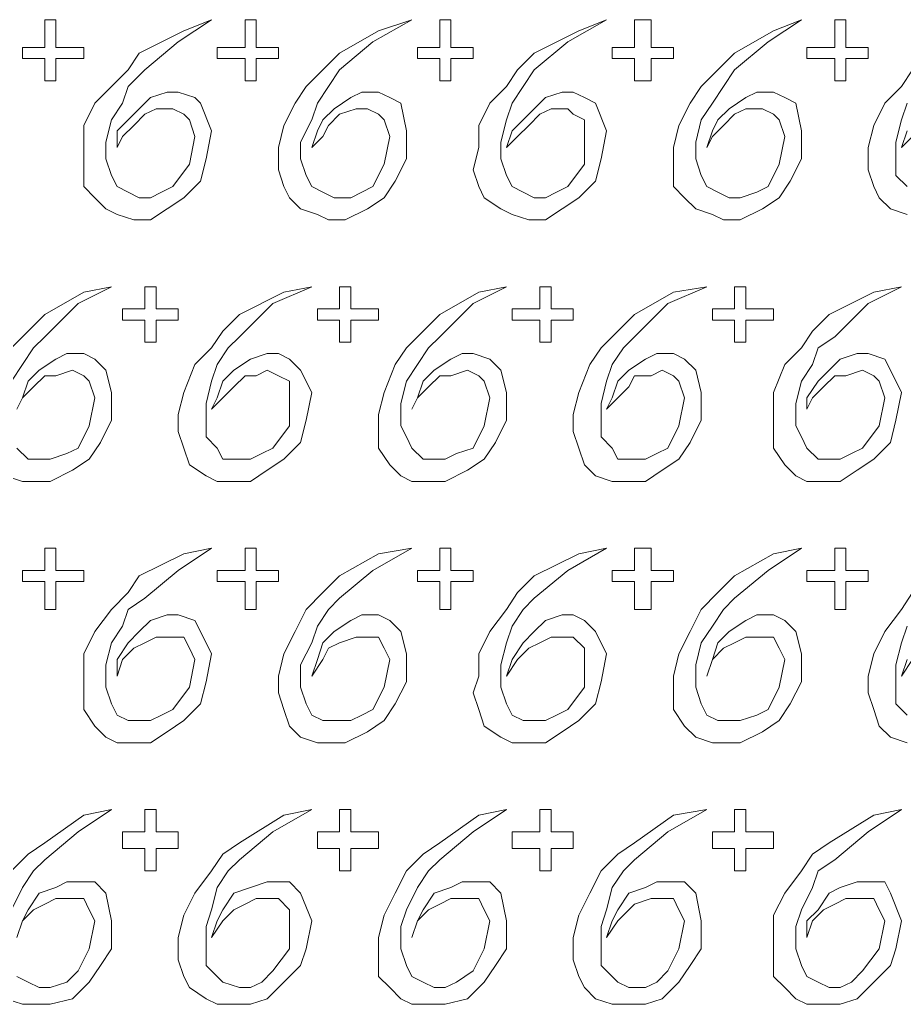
# Model space of a CAD drawing. Extents: x -66030 to 95157, y -13132 to 45879.
# Drawn here: x -5809 to -5188, y 25189 to 25880 of the extents above; entities that cross this region are included whole.
import ezdxf

# ---------------------------------------------------------------- set-up
doc = ezdxf.new("R2010")
doc.units = 0
doc.header["$LTSCALE"] = 100
doc.header["$MEASUREMENT"] = 0
doc.layers.get('0').update_dxf_attribs({"linetype": 'CONTINUOUS'})

msp = doc.modelspace()

# ---------------------------------------------------------------- linework, layer by layer
at = {"lineweight": 0}
for points in [[(-5806.81, 25860.37), (-5799, 25860.37), (-5791.19, 25860.37), (-5791.19, 25872.09), (-5791.19, 25879.9), (-5787.28, 25879.9), (-5783.38, 25879.9), (-5783.38, 25872.09), (-5783.38, 25860.37), (-5775.56, 25860.37), (-5763.85, 25860.37), (-5763.85, 25856.47), (-5763.85, 25852.56), (-5775.56, 25852.56), (-5783.38, 25852.56), (-5783.38, 25844.75), (-5783.38, 25836.94), (-5787.28, 25836.94), (-5791.19, 25836.94), (-5791.19, 25844.75), (-5791.19, 25852.56), (-5799, 25852.56), (-5806.81, 25852.56), (-5806.81, 25856.47), (-5806.81, 25860.37)], [(-5740.41, 25790.07), (-5736.51, 25797.88), (-5728.69, 25805.69), (-5720.88, 25813.5), (-5713.07, 25817.41), (-5701.35, 25817.41), (-5693.54, 25813.5), (-5689.63, 25809.6), (-5685.73, 25797.88), (-5689.63, 25778.35), (-5701.35, 25762.72), (-5709.16, 25758.82), (-5716.98, 25754.91), (-5724.79, 25754.91), (-5732.6, 25758.82), (-5740.41, 25762.72), (-5744.32, 25770.54), (-5748.22, 25782.25), (-5748.22, 25793.97), (-5744.32, 25809.6), (-5736.51, 25821.31), (-5732.6, 25833.03), (-5720.88, 25844.75), (-5697.45, 25864.28), (-5674.01, 25879.9), (-5693.54, 25872.09), (-5724.79, 25856.47), (-5732.6, 25844.75), (-5744.32, 25833.03), (-5756.03, 25821.31), (-5763.85, 25805.69), (-5763.85, 25790.07), (-5763.85, 25774.44), (-5763.85, 25762.72), (-5756.03, 25754.91), (-5748.22, 25747.1), (-5740.41, 25743.19), (-5728.69, 25739.29), (-5716.98, 25739.29), (-5705.26, 25747.1), (-5693.54, 25754.91), (-5681.82, 25766.63), (-5677.92, 25782.25), (-5674.01, 25801.78), (-5681.82, 25821.31), (-5685.73, 25825.22), (-5697.45, 25829.13), (-5705.26, 25829.13), (-5716.98, 25825.22), (-5724.79, 25817.41), (-5732.6, 25809.6), (-5740.41, 25801.78), (-5740.41, 25790.07)], [(-5670.1, 25860.37), (-5662.29, 25860.37), (-5650.57, 25860.37), (-5650.57, 25872.09), (-5650.57, 25879.9), (-5646.67, 25879.9), (-5642.76, 25879.9), (-5642.76, 25872.09), (-5642.76, 25860.37), (-5634.95, 25860.37), (-5627.14, 25860.37), (-5627.14, 25856.47), (-5627.14, 25852.56), (-5634.95, 25852.56), (-5642.76, 25852.56), (-5642.76, 25844.75), (-5642.76, 25836.94), (-5646.67, 25836.94), (-5650.57, 25836.94), (-5650.57, 25844.75), (-5650.57, 25852.56), (-5662.29, 25852.56), (-5670.1, 25852.56), (-5670.1, 25856.47), (-5670.1, 25860.37)], [(-5603.7, 25790.07), (-5595.89, 25797.88), (-5591.98, 25805.69), (-5584.17, 25813.5), (-5572.45, 25817.41), (-5564.64, 25817.41), (-5556.83, 25813.5), (-5552.92, 25809.6), (-5549.02, 25797.88), (-5552.92, 25778.35), (-5560.74, 25762.72), (-5568.55, 25758.82), (-5576.36, 25754.91), (-5588.08, 25754.91), (-5595.89, 25758.82), (-5603.7, 25762.72), (-5607.61, 25770.54), (-5611.51, 25782.25), (-5611.51, 25793.97), (-5603.7, 25809.6), (-5599.8, 25821.31), (-5591.98, 25833.03), (-5584.17, 25844.75), (-5560.74, 25864.28), (-5533.39, 25879.9), (-5556.83, 25872.09), (-5584.17, 25856.47), (-5595.89, 25844.75), (-5607.61, 25833.03), (-5615.42, 25821.31), (-5623.23, 25805.69), (-5627.14, 25790.07), (-5627.14, 25774.44), (-5623.23, 25762.72), (-5619.33, 25754.91), (-5611.51, 25747.1), (-5599.8, 25743.19), (-5591.98, 25739.29), (-5580.27, 25739.29), (-5564.64, 25747.1), (-5552.92, 25754.91), (-5545.11, 25766.63), (-5537.3, 25782.25), (-5537.3, 25801.78), (-5541.21, 25821.31), (-5549.02, 25825.22), (-5556.83, 25829.13), (-5568.55, 25829.13), (-5576.36, 25825.22), (-5588.08, 25817.41), (-5595.89, 25809.6), (-5599.8, 25801.78), (-5603.7, 25790.07)], [(-5529.49, 25860.37), (-5521.68, 25860.37), (-5513.86, 25860.37), (-5513.86, 25872.09), (-5513.86, 25879.9), (-5509.96, 25879.9), (-5506.05, 25879.9), (-5506.05, 25872.09), (-5506.05, 25860.37), (-5498.24, 25860.37), (-5490.43, 25860.37), (-5490.43, 25856.47), (-5490.43, 25852.56), (-5498.24, 25852.56), (-5506.05, 25852.56), (-5506.05, 25844.75), (-5506.05, 25836.94), (-5509.96, 25836.94), (-5513.86, 25836.94), (-5513.86, 25844.75), (-5513.86, 25852.56), (-5521.68, 25852.56), (-5529.49, 25852.56), (-5529.49, 25856.47), (-5529.49, 25860.37)], [(-5466.99, 25790.07), (-5459.18, 25797.88), (-5451.37, 25805.69), (-5443.56, 25813.5), (-5435.75, 25817.41), (-5424.03, 25817.41), (-5420.12, 25813.5), (-5412.31, 25809.6), (-5412.31, 25797.88), (-5412.31, 25778.35), (-5424.03, 25762.72), (-5431.84, 25758.82), (-5439.65, 25754.91), (-5447.46, 25754.91), (-5455.28, 25758.82), (-5463.09, 25762.72), (-5466.99, 25770.54), (-5470.9, 25782.25), (-5470.9, 25793.97), (-5466.99, 25809.6), (-5463.09, 25821.31), (-5455.28, 25833.03), (-5447.46, 25844.75), (-5424.03, 25864.28), (-5396.69, 25879.9), (-5416.22, 25872.09), (-5447.46, 25856.47), (-5459.18, 25844.75), (-5466.99, 25833.03), (-5478.71, 25821.31), (-5486.52, 25805.69), (-5486.52, 25790.07), (-5490.43, 25774.44), (-5486.52, 25762.72), (-5482.62, 25754.91), (-5470.9, 25747.1), (-5463.09, 25743.19), (-5451.37, 25739.29), (-5439.65, 25739.29), (-5427.93, 25747.1), (-5416.22, 25754.91), (-5404.5, 25766.63), (-5400.59, 25782.25), (-5396.69, 25801.78), (-5404.5, 25821.31), (-5412.31, 25825.22), (-5420.12, 25829.13), (-5427.93, 25829.13), (-5439.65, 25825.22), (-5447.46, 25817.41), (-5455.28, 25809.6), (-5463.09, 25801.78), (-5466.99, 25790.07)], [(-5392.78, 25860.37), (-5384.97, 25860.37), (-5377.16, 25860.37), (-5377.16, 25872.09), (-5377.16, 25879.9), (-5373.25, 25879.9), (-5365.44, 25879.9), (-5365.44, 25872.09), (-5365.44, 25860.37), (-5357.63, 25860.37), (-5349.81, 25860.37), (-5349.81, 25856.47), (-5349.81, 25852.56), (-5357.63, 25852.56), (-5365.44, 25852.56), (-5365.44, 25844.75), (-5365.44, 25836.94), (-5373.25, 25836.94), (-5377.16, 25836.94), (-5377.16, 25844.75), (-5377.16, 25852.56), (-5384.97, 25852.56), (-5392.78, 25852.56), (-5392.78, 25856.47), (-5392.78, 25860.37)], [(-5326.38, 25790.07), (-5322.47, 25797.88), (-5314.66, 25805.69), (-5306.85, 25813.5), (-5299.04, 25817.41), (-5287.32, 25817.41), (-5279.51, 25813.5), (-5275.6, 25809.6), (-5271.69, 25797.88), (-5275.6, 25778.35), (-5283.41, 25762.72), (-5291.22, 25758.82), (-5302.94, 25754.91), (-5310.75, 25754.91), (-5318.57, 25758.82), (-5326.38, 25762.72), (-5330.28, 25770.54), (-5334.19, 25782.25), (-5334.19, 25793.97), (-5330.28, 25809.6), (-5322.47, 25821.31), (-5314.66, 25833.03), (-5306.85, 25844.75), (-5283.41, 25864.28), (-5259.98, 25879.9), (-5279.51, 25872.09), (-5306.85, 25856.47), (-5318.57, 25844.75), (-5330.28, 25833.03), (-5338.1, 25821.31), (-5345.91, 25805.69), (-5349.81, 25790.07), (-5349.81, 25774.44), (-5349.81, 25762.72), (-5342, 25754.91), (-5334.19, 25747.1), (-5322.47, 25743.19), (-5314.66, 25739.29), (-5302.94, 25739.29), (-5287.32, 25747.1), (-5275.6, 25754.91), (-5267.79, 25766.63), (-5259.98, 25782.25), (-5259.98, 25801.78), (-5263.88, 25821.31), (-5271.69, 25825.22), (-5279.51, 25829.13), (-5291.22, 25829.13), (-5299.04, 25825.22), (-5310.75, 25817.41), (-5318.57, 25809.6), (-5322.47, 25801.78), (-5326.38, 25790.07)], [(-5256.07, 25860.37), (-5244.35, 25860.37), (-5236.54, 25860.37), (-5236.54, 25872.09), (-5236.54, 25879.9), (-5232.64, 25879.9), (-5228.73, 25879.9), (-5228.73, 25872.09), (-5228.73, 25860.37), (-5220.92, 25860.37), (-5213.11, 25860.37), (-5213.11, 25856.47), (-5213.11, 25852.56), (-5220.92, 25852.56), (-5228.73, 25852.56), (-5228.73, 25844.75), (-5228.73, 25836.94), (-5232.64, 25836.94), (-5236.54, 25836.94), (-5236.54, 25844.75), (-5236.54, 25852.56), (-5244.35, 25852.56), (-5256.07, 25852.56), (-5256.07, 25856.47), (-5256.07, 25860.37)], [(-5736.51, 25676.79), (-5728.69, 25676.79), (-5720.88, 25676.79), (-5720.88, 25684.6), (-5720.88, 25692.42), (-5716.98, 25692.42), (-5713.07, 25692.42), (-5713.07, 25684.6), (-5713.07, 25676.79), (-5705.26, 25676.79), (-5697.45, 25676.79), (-5697.45, 25672.89), (-5697.45, 25668.98), (-5705.26, 25668.98), (-5713.07, 25668.98), (-5713.07, 25661.17), (-5713.07, 25653.36), (-5716.98, 25653.36), (-5720.88, 25653.36), (-5720.88, 25661.17), (-5720.88, 25668.98), (-5728.69, 25668.98), (-5736.51, 25668.98), (-5736.51, 25672.89), (-5736.51, 25676.79)], [(-5674.01, 25606.49), (-5666.2, 25614.3), (-5658.39, 25622.11), (-5650.57, 25629.92), (-5642.76, 25629.92), (-5634.95, 25633.83), (-5627.14, 25629.92), (-5619.33, 25626.02), (-5619.33, 25614.3), (-5619.33, 25594.77), (-5631.04, 25579.14), (-5638.86, 25575.24), (-5646.67, 25571.33), (-5654.48, 25571.33), (-5666.2, 25571.33), (-5670.1, 25579.14), (-5677.92, 25586.96), (-5677.92, 25594.77), (-5677.92, 25610.39), (-5674.01, 25626.02), (-5670.1, 25637.73), (-5662.29, 25649.45), (-5654.48, 25657.26), (-5631.04, 25680.7), (-5603.7, 25692.42), (-5623.23, 25688.51), (-5654.48, 25672.89), (-5666.2, 25661.17), (-5674.01, 25649.45), (-5685.73, 25637.73), (-5693.54, 25618.2), (-5697.45, 25602.58), (-5697.45, 25590.86), (-5693.54, 25579.14), (-5689.63, 25567.43), (-5677.92, 25559.61), (-5670.1, 25555.71), (-5658.39, 25555.71), (-5646.67, 25555.71), (-5634.95, 25563.52), (-5623.23, 25571.33), (-5611.51, 25583.05), (-5607.61, 25598.67), (-5603.7, 25618.2), (-5611.51, 25633.83), (-5619.33, 25641.64), (-5627.14, 25645.55), (-5634.95, 25645.55), (-5646.67, 25641.64), (-5658.39, 25633.83), (-5666.2, 25626.02), (-5670.1, 25614.3), (-5674.01, 25606.49)], [(-5599.8, 25676.79), (-5591.98, 25676.79), (-5584.17, 25676.79), (-5584.17, 25684.6), (-5584.17, 25692.42), (-5580.27, 25692.42), (-5576.36, 25692.42), (-5576.36, 25684.6), (-5576.36, 25676.79), (-5564.64, 25676.79), (-5556.83, 25676.79), (-5556.83, 25672.89), (-5556.83, 25668.98), (-5564.64, 25668.98), (-5576.36, 25668.98), (-5576.36, 25661.17), (-5576.36, 25653.36), (-5580.27, 25653.36), (-5584.17, 25653.36), (-5584.17, 25661.17), (-5584.17, 25668.98), (-5591.98, 25668.98), (-5599.8, 25668.98), (-5599.8, 25672.89), (-5599.8, 25676.79)], [(-5533.39, 25606.49), (-5529.49, 25614.3), (-5521.68, 25622.11), (-5513.86, 25629.92), (-5506.05, 25629.92), (-5494.34, 25633.83), (-5486.52, 25629.92), (-5482.62, 25626.02), (-5478.71, 25614.3), (-5482.62, 25594.77), (-5490.43, 25579.14), (-5502.15, 25575.24), (-5509.96, 25571.33), (-5517.77, 25571.33), (-5525.58, 25571.33), (-5533.39, 25579.14), (-5537.3, 25586.96), (-5541.21, 25594.77), (-5541.21, 25610.39), (-5537.3, 25626.02), (-5529.49, 25637.73), (-5521.68, 25649.45), (-5513.86, 25657.26), (-5490.43, 25680.7), (-5466.99, 25692.42), (-5486.52, 25688.51), (-5513.86, 25672.89), (-5525.58, 25661.17), (-5537.3, 25649.45), (-5545.11, 25637.73), (-5552.92, 25618.2), (-5556.83, 25602.58), (-5556.83, 25590.86), (-5556.83, 25579.14), (-5549.02, 25567.43), (-5541.21, 25559.61), (-5533.39, 25555.71), (-5521.68, 25555.71), (-5509.96, 25555.71), (-5494.34, 25563.52), (-5482.62, 25571.33), (-5474.81, 25583.05), (-5466.99, 25598.67), (-5466.99, 25618.2), (-5470.9, 25633.83), (-5478.71, 25641.64), (-5490.43, 25645.55), (-5498.24, 25645.55), (-5506.05, 25641.64), (-5517.77, 25633.83), (-5525.58, 25626.02), (-5529.49, 25614.3), (-5533.39, 25606.49)], [(-5463.09, 25676.79), (-5451.37, 25676.79), (-5443.56, 25676.79), (-5443.56, 25684.6), (-5443.56, 25692.42), (-5439.65, 25692.42), (-5435.75, 25692.42), (-5435.75, 25684.6), (-5435.75, 25676.79), (-5427.93, 25676.79), (-5420.12, 25676.79), (-5420.12, 25672.89), (-5420.12, 25668.98), (-5427.93, 25668.98), (-5435.75, 25668.98), (-5435.75, 25661.17), (-5435.75, 25653.36), (-5439.65, 25653.36), (-5443.56, 25653.36), (-5443.56, 25661.17), (-5443.56, 25668.98), (-5451.37, 25668.98), (-5463.09, 25668.98), (-5463.09, 25672.89), (-5463.09, 25676.79)], [(-5396.69, 25606.49), (-5388.87, 25614.3), (-5381.06, 25622.11), (-5377.16, 25629.92), (-5365.44, 25629.92), (-5357.63, 25633.83), (-5349.81, 25629.92), (-5345.91, 25626.02), (-5342, 25614.3), (-5345.91, 25594.77), (-5353.72, 25579.14), (-5361.53, 25575.24), (-5369.34, 25571.33), (-5381.06, 25571.33), (-5388.87, 25571.33), (-5392.78, 25579.14), (-5400.59, 25586.96), (-5400.59, 25594.77), (-5400.59, 25610.39), (-5396.69, 25626.02), (-5392.78, 25637.73), (-5384.97, 25649.45), (-5377.16, 25657.26), (-5353.72, 25680.7), (-5326.38, 25692.42), (-5349.81, 25688.51), (-5377.16, 25672.89), (-5388.87, 25661.17), (-5400.59, 25649.45), (-5408.4, 25637.73), (-5416.22, 25618.2), (-5420.12, 25602.58), (-5420.12, 25590.86), (-5416.22, 25579.14), (-5412.31, 25567.43), (-5404.5, 25559.61), (-5392.78, 25555.71), (-5381.06, 25555.71), (-5369.34, 25555.71), (-5357.63, 25563.52), (-5345.91, 25571.33), (-5338.1, 25583.05), (-5330.28, 25598.67), (-5330.28, 25618.2), (-5334.19, 25633.83), (-5342, 25641.64), (-5349.81, 25645.55), (-5361.53, 25645.55), (-5369.34, 25641.64), (-5381.06, 25633.83), (-5388.87, 25626.02), (-5392.78, 25614.3), (-5396.69, 25606.49)], [(-5322.47, 25676.79), (-5314.66, 25676.79), (-5306.85, 25676.79), (-5306.85, 25684.6), (-5306.85, 25692.42), (-5302.94, 25692.42), (-5299.04, 25692.42), (-5299.04, 25684.6), (-5299.04, 25676.79), (-5291.22, 25676.79), (-5279.51, 25676.79), (-5279.51, 25672.89), (-5279.51, 25668.98), (-5291.22, 25668.98), (-5299.04, 25668.98), (-5299.04, 25661.17), (-5299.04, 25653.36), (-5302.94, 25653.36), (-5306.85, 25653.36), (-5306.85, 25661.17), (-5306.85, 25668.98), (-5314.66, 25668.98), (-5322.47, 25668.98), (-5322.47, 25672.89), (-5322.47, 25676.79)], [(-5256.07, 25606.49), (-5252.17, 25614.3), (-5244.35, 25622.11), (-5236.54, 25629.92), (-5228.73, 25629.92), (-5217.01, 25633.83), (-5209.2, 25629.92), (-5205.29, 25626.02), (-5201.39, 25614.3), (-5205.29, 25594.77), (-5217.01, 25579.14), (-5224.82, 25575.24), (-5232.64, 25571.33), (-5240.45, 25571.33), (-5248.26, 25571.33), (-5256.07, 25579.14), (-5259.98, 25586.96), (-5263.88, 25594.77), (-5263.88, 25610.39), (-5259.98, 25626.02), (-5252.17, 25637.73), (-5248.26, 25649.45), (-5236.54, 25657.26), (-5213.11, 25680.7), (-5189.67, 25692.42), (-5209.2, 25688.51), (-5240.45, 25672.89), (-5252.17, 25661.17), (-5259.98, 25649.45), (-5271.69, 25637.73), (-5279.51, 25618.2), (-5279.51, 25602.58), (-5279.51, 25590.86), (-5279.51, 25579.14), (-5271.69, 25567.43), (-5263.88, 25559.61), (-5256.07, 25555.71), (-5244.35, 25555.71), (-5232.64, 25555.71), (-5220.92, 25563.52), (-5209.2, 25571.33), (-5197.48, 25583.05), (-5193.58, 25598.67), (-5189.67, 25618.2), (-5197.48, 25633.83), (-5201.39, 25641.64), (-5213.11, 25645.55), (-5220.92, 25645.55), (-5232.64, 25641.64), (-5240.45, 25633.83), (-5248.26, 25626.02), (-5256.07, 25614.3), (-5256.07, 25606.49)], [(-5806.81, 25493.21), (-5799, 25493.21), (-5791.19, 25493.21), (-5791.19, 25501.02), (-5791.19, 25508.84), (-5787.28, 25508.84), (-5783.38, 25508.84), (-5783.38, 25501.02), (-5783.38, 25493.21), (-5775.56, 25493.21), (-5763.85, 25493.21), (-5763.85, 25489.31), (-5763.85, 25485.4), (-5775.56, 25485.4), (-5783.38, 25485.4), (-5783.38, 25477.59), (-5783.38, 25465.87), (-5787.28, 25465.87), (-5791.19, 25465.87), (-5791.19, 25477.59), (-5791.19, 25485.4), (-5799, 25485.4), (-5806.81, 25485.4), (-5806.81, 25489.31), (-5806.81, 25493.21)], [(-5740.41, 25419), (-5736.51, 25430.72), (-5728.69, 25438.53), (-5720.88, 25442.43), (-5713.07, 25446.34), (-5701.35, 25446.34), (-5693.54, 25446.34), (-5689.63, 25438.53), (-5685.73, 25430.72), (-5689.63, 25411.19), (-5701.35, 25395.56), (-5709.16, 25391.66), (-5716.98, 25387.75), (-5724.79, 25387.75), (-5732.6, 25387.75), (-5740.41, 25391.66), (-5744.32, 25399.47), (-5748.22, 25411.19), (-5748.22, 25426.81), (-5744.32, 25442.43), (-5736.51, 25454.15), (-5732.6, 25465.87), (-5720.88, 25473.68), (-5697.45, 25493.21), (-5674.01, 25508.84), (-5693.54, 25504.93), (-5724.79, 25489.31), (-5732.6, 25477.59), (-5744.32, 25465.87), (-5756.03, 25450.25), (-5763.85, 25434.62), (-5763.85, 25419), (-5763.85, 25407.28), (-5763.85, 25395.56), (-5756.03, 25383.85), (-5748.22, 25376.03), (-5740.41, 25372.13), (-5728.69, 25372.13), (-5716.98, 25372.13), (-5705.26, 25379.94), (-5693.54, 25387.75), (-5681.82, 25399.47), (-5677.92, 25415.09), (-5674.01, 25434.62), (-5681.82, 25450.25), (-5685.73, 25458.06), (-5697.45, 25461.96), (-5705.26, 25461.96), (-5716.98, 25458.06), (-5724.79, 25450.25), (-5732.6, 25442.43), (-5740.41, 25430.72), (-5740.41, 25419)], [(-5670.1, 25493.21), (-5662.29, 25493.21), (-5650.57, 25493.21), (-5650.57, 25501.02), (-5650.57, 25508.84), (-5646.67, 25508.84), (-5642.76, 25508.84), (-5642.76, 25501.02), (-5642.76, 25493.21), (-5634.95, 25493.21), (-5627.14, 25493.21), (-5627.14, 25489.31), (-5627.14, 25485.4), (-5634.95, 25485.4), (-5642.76, 25485.4), (-5642.76, 25477.59), (-5642.76, 25465.87), (-5646.67, 25465.87), (-5650.57, 25465.87), (-5650.57, 25477.59), (-5650.57, 25485.4), (-5662.29, 25485.4), (-5670.1, 25485.4), (-5670.1, 25489.31), (-5670.1, 25493.21)], [(-5603.7, 25419), (-5595.89, 25430.72), (-5591.98, 25438.53), (-5584.17, 25442.43), (-5572.45, 25446.34), (-5564.64, 25446.34), (-5556.83, 25446.34), (-5552.92, 25438.53), (-5549.02, 25430.72), (-5552.92, 25411.19), (-5560.74, 25395.56), (-5568.55, 25391.66), (-5576.36, 25387.75), (-5588.08, 25387.75), (-5595.89, 25387.75), (-5603.7, 25391.66), (-5607.61, 25399.47), (-5611.51, 25411.19), (-5611.51, 25426.81), (-5603.7, 25442.43), (-5599.8, 25454.15), (-5591.98, 25465.87), (-5584.17, 25473.68), (-5560.74, 25493.21), (-5533.39, 25508.84), (-5556.83, 25504.93), (-5584.17, 25489.31), (-5595.89, 25477.59), (-5607.61, 25465.87), (-5615.42, 25450.25), (-5623.23, 25434.62), (-5627.14, 25419), (-5627.14, 25407.28), (-5623.23, 25395.56), (-5619.33, 25383.85), (-5611.51, 25376.03), (-5599.8, 25372.13), (-5591.98, 25372.13), (-5580.27, 25372.13), (-5564.64, 25379.94), (-5552.92, 25387.75), (-5545.11, 25399.47), (-5537.3, 25415.09), (-5537.3, 25434.62), (-5541.21, 25450.25), (-5549.02, 25458.06), (-5556.83, 25461.96), (-5568.55, 25461.96), (-5576.36, 25458.06), (-5588.08, 25450.25), (-5595.89, 25442.43), (-5599.8, 25430.72), (-5603.7, 25419)], [(-5529.49, 25493.21), (-5521.68, 25493.21), (-5513.86, 25493.21), (-5513.86, 25501.02), (-5513.86, 25508.84), (-5509.96, 25508.84), (-5506.05, 25508.84), (-5506.05, 25501.02), (-5506.05, 25493.21), (-5498.24, 25493.21), (-5490.43, 25493.21), (-5490.43, 25489.31), (-5490.43, 25485.4), (-5498.24, 25485.4), (-5506.05, 25485.4), (-5506.05, 25477.59), (-5506.05, 25465.87), (-5509.96, 25465.87), (-5513.86, 25465.87), (-5513.86, 25477.59), (-5513.86, 25485.4), (-5521.68, 25485.4), (-5529.49, 25485.4), (-5529.49, 25489.31), (-5529.49, 25493.21)], [(-5466.99, 25419), (-5459.18, 25430.72), (-5451.37, 25438.53), (-5443.56, 25442.43), (-5435.75, 25446.34), (-5424.03, 25446.34), (-5420.12, 25446.34), (-5412.31, 25438.53), (-5412.31, 25430.72), (-5412.31, 25411.19), (-5424.03, 25395.56), (-5431.84, 25391.66), (-5439.65, 25387.75), (-5447.46, 25387.75), (-5455.28, 25387.75), (-5463.09, 25391.66), (-5466.99, 25399.47), (-5470.9, 25411.19), (-5470.9, 25426.81), (-5466.99, 25442.43), (-5463.09, 25454.15), (-5455.28, 25465.87), (-5447.46, 25473.68), (-5424.03, 25493.21), (-5396.69, 25508.84), (-5416.22, 25504.93), (-5447.46, 25489.31), (-5459.18, 25477.59), (-5466.99, 25465.87), (-5478.71, 25450.25), (-5486.52, 25434.62), (-5486.52, 25419), (-5490.43, 25407.28), (-5486.52, 25395.56), (-5482.62, 25383.85), (-5470.9, 25376.03), (-5463.09, 25372.13), (-5451.37, 25372.13), (-5439.65, 25372.13), (-5427.93, 25379.94), (-5416.22, 25387.75), (-5404.5, 25399.47), (-5400.59, 25415.09), (-5396.69, 25434.62), (-5404.5, 25450.25), (-5412.31, 25458.06), (-5420.12, 25461.96), (-5427.93, 25461.96), (-5439.65, 25458.06), (-5447.46, 25450.25), (-5455.28, 25442.43), (-5463.09, 25430.72), (-5466.99, 25419)], [(-5392.78, 25493.21), (-5384.97, 25493.21), (-5377.16, 25493.21), (-5377.16, 25501.02), (-5377.16, 25508.84), (-5373.25, 25508.84), (-5365.44, 25508.84), (-5365.44, 25501.02), (-5365.44, 25493.21), (-5357.63, 25493.21), (-5349.81, 25493.21), (-5349.81, 25489.31), (-5349.81, 25485.4), (-5357.63, 25485.4), (-5365.44, 25485.4), (-5365.44, 25477.59), (-5365.44, 25465.87), (-5373.25, 25465.87), (-5377.16, 25465.87), (-5377.16, 25477.59), (-5377.16, 25485.4), (-5384.97, 25485.4), (-5392.78, 25485.4), (-5392.78, 25489.31), (-5392.78, 25493.21)], [(-5326.38, 25419), (-5322.47, 25430.72), (-5314.66, 25438.53), (-5306.85, 25442.43), (-5299.04, 25446.34), (-5287.32, 25446.34), (-5279.51, 25446.34), (-5275.6, 25438.53), (-5271.69, 25430.72), (-5275.6, 25411.19), (-5283.41, 25395.56), (-5291.22, 25391.66), (-5302.94, 25387.75), (-5310.75, 25387.75), (-5318.57, 25387.75), (-5326.38, 25391.66), (-5330.28, 25399.47), (-5334.19, 25411.19), (-5334.19, 25426.81), (-5330.28, 25442.43), (-5322.47, 25454.15), (-5314.66, 25465.87), (-5306.85, 25473.68), (-5283.41, 25493.21), (-5259.98, 25508.84), (-5279.51, 25504.93), (-5306.85, 25489.31), (-5318.57, 25477.59), (-5330.28, 25465.87), (-5338.1, 25450.25), (-5345.91, 25434.62), (-5349.81, 25419), (-5349.81, 25407.28), (-5349.81, 25395.56), (-5342, 25383.85), (-5334.19, 25376.03), (-5322.47, 25372.13), (-5314.66, 25372.13), (-5302.94, 25372.13), (-5287.32, 25379.94), (-5275.6, 25387.75), (-5267.79, 25399.47), (-5259.98, 25415.09), (-5259.98, 25434.62), (-5263.88, 25450.25), (-5271.69, 25458.06), (-5279.51, 25461.96), (-5291.22, 25461.96), (-5299.04, 25458.06), (-5310.75, 25450.25), (-5318.57, 25442.43), (-5322.47, 25430.72), (-5326.38, 25419)], [(-5256.07, 25493.21), (-5244.35, 25493.21), (-5236.54, 25493.21), (-5236.54, 25501.02), (-5236.54, 25508.84), (-5232.64, 25508.84), (-5228.73, 25508.84), (-5228.73, 25501.02), (-5228.73, 25493.21), (-5220.92, 25493.21), (-5213.11, 25493.21), (-5213.11, 25489.31), (-5213.11, 25485.4), (-5220.92, 25485.4), (-5228.73, 25485.4), (-5228.73, 25477.59), (-5228.73, 25465.87), (-5232.64, 25465.87), (-5236.54, 25465.87), (-5236.54, 25477.59), (-5236.54, 25485.4), (-5244.35, 25485.4), (-5256.07, 25485.4), (-5256.07, 25489.31), (-5256.07, 25493.21)], [(-5736.51, 25309.63), (-5728.69, 25309.63), (-5720.88, 25309.63), (-5720.88, 25317.44), (-5720.88, 25325.26), (-5716.98, 25325.26), (-5713.07, 25325.26), (-5713.07, 25317.44), (-5713.07, 25309.63), (-5705.26, 25309.63), (-5697.45, 25309.63), (-5697.45, 25305.73), (-5697.45, 25297.91), (-5705.26, 25297.91), (-5713.07, 25297.91), (-5713.07, 25290.1), (-5713.07, 25282.29), (-5716.98, 25282.29), (-5720.88, 25282.29), (-5720.88, 25290.1), (-5720.88, 25297.91), (-5728.69, 25297.91), (-5736.51, 25297.91), (-5736.51, 25305.73), (-5736.51, 25309.63)], [(-5674.01, 25235.42), (-5666.2, 25247.14), (-5658.39, 25254.95), (-5650.57, 25258.85), (-5642.76, 25262.76), (-5634.95, 25262.76), (-5627.14, 25262.76), (-5619.33, 25254.95), (-5619.33, 25247.14), (-5619.33, 25227.61), (-5631.04, 25211.98), (-5638.86, 25204.17), (-5646.67, 25200.26), (-5654.48, 25200.26), (-5666.2, 25204.17), (-5670.1, 25208.08), (-5677.92, 25215.89), (-5677.92, 25227.61), (-5677.92, 25243.23), (-5674.01, 25254.95), (-5670.1, 25270.57), (-5662.29, 25282.29), (-5654.48, 25290.1), (-5631.04, 25309.63), (-5603.7, 25325.26), (-5623.23, 25321.35), (-5654.48, 25301.82), (-5666.2, 25294.01), (-5674.01, 25282.29), (-5685.73, 25266.67), (-5693.54, 25251.04), (-5697.45, 25235.42), (-5697.45, 25219.79), (-5693.54, 25208.08), (-5689.63, 25200.26), (-5677.92, 25192.45), (-5670.1, 25188.55), (-5658.39, 25188.55), (-5646.67, 25188.55), (-5634.95, 25192.45), (-5623.23, 25204.17), (-5611.51, 25215.89), (-5607.61, 25227.61), (-5603.7, 25247.14), (-5611.51, 25266.67), (-5619.33, 25274.48), (-5627.14, 25274.48), (-5634.95, 25274.48), (-5646.67, 25270.57), (-5658.39, 25266.67), (-5666.2, 25254.95), (-5670.1, 25247.14), (-5674.01, 25235.42)], [(-5599.8, 25309.63), (-5591.98, 25309.63), (-5584.17, 25309.63), (-5584.17, 25317.44), (-5584.17, 25325.26), (-5580.27, 25325.26), (-5576.36, 25325.26), (-5576.36, 25317.44), (-5576.36, 25309.63), (-5564.64, 25309.63), (-5556.83, 25309.63), (-5556.83, 25305.73), (-5556.83, 25297.91), (-5564.64, 25297.91), (-5576.36, 25297.91), (-5576.36, 25290.1), (-5576.36, 25282.29), (-5580.27, 25282.29), (-5584.17, 25282.29), (-5584.17, 25290.1), (-5584.17, 25297.91), (-5591.98, 25297.91), (-5599.8, 25297.91), (-5599.8, 25305.73), (-5599.8, 25309.63)], [(-5533.39, 25235.42), (-5529.49, 25247.14), (-5521.68, 25254.95), (-5513.86, 25258.85), (-5506.05, 25262.76), (-5494.34, 25262.76), (-5486.52, 25262.76), (-5482.62, 25254.95), (-5478.71, 25247.14), (-5482.62, 25227.61), (-5490.43, 25211.98), (-5502.15, 25204.17), (-5509.96, 25200.26), (-5517.77, 25200.26), (-5525.58, 25204.17), (-5533.39, 25208.08), (-5537.3, 25215.89), (-5541.21, 25227.61), (-5541.21, 25243.23), (-5537.3, 25254.95), (-5529.49, 25270.57), (-5521.68, 25282.29), (-5513.86, 25290.1), (-5490.43, 25309.63), (-5466.99, 25325.26), (-5486.52, 25321.35), (-5513.86, 25301.82), (-5525.58, 25294.01), (-5537.3, 25282.29), (-5545.11, 25266.67), (-5552.92, 25251.04), (-5556.83, 25235.42), (-5556.83, 25219.79), (-5556.83, 25208.08), (-5549.02, 25200.26), (-5541.21, 25192.45), (-5533.39, 25188.55), (-5521.68, 25188.55), (-5509.96, 25188.55), (-5494.34, 25192.45), (-5482.62, 25204.17), (-5474.81, 25215.89), (-5466.99, 25227.61), (-5466.99, 25247.14), (-5470.9, 25266.67), (-5478.71, 25274.48), (-5490.43, 25274.48), (-5498.24, 25274.48), (-5506.05, 25270.57), (-5517.77, 25266.67), (-5525.58, 25254.95), (-5529.49, 25247.14), (-5533.39, 25235.42)], [(-5463.09, 25309.63), (-5451.37, 25309.63), (-5443.56, 25309.63), (-5443.56, 25317.44), (-5443.56, 25325.26), (-5439.65, 25325.26), (-5435.75, 25325.26), (-5435.75, 25317.44), (-5435.75, 25309.63), (-5427.93, 25309.63), (-5420.12, 25309.63), (-5420.12, 25305.73), (-5420.12, 25297.91), (-5427.93, 25297.91), (-5435.75, 25297.91), (-5435.75, 25290.1), (-5435.75, 25282.29), (-5439.65, 25282.29), (-5443.56, 25282.29), (-5443.56, 25290.1), (-5443.56, 25297.91), (-5451.37, 25297.91), (-5463.09, 25297.91), (-5463.09, 25305.73), (-5463.09, 25309.63)], [(-5396.69, 25235.42), (-5388.87, 25247.14), (-5381.06, 25254.95), (-5377.16, 25258.85), (-5365.44, 25262.76), (-5357.63, 25262.76), (-5349.81, 25262.76), (-5345.91, 25254.95), (-5342, 25247.14), (-5345.91, 25227.61), (-5353.72, 25211.98), (-5361.53, 25204.17), (-5369.34, 25200.26), (-5381.06, 25200.26), (-5388.87, 25204.17), (-5392.78, 25208.08), (-5400.59, 25215.89), (-5400.59, 25227.61), (-5400.59, 25243.23), (-5396.69, 25254.95), (-5392.78, 25270.57), (-5384.97, 25282.29), (-5377.16, 25290.1), (-5353.72, 25309.63), (-5326.38, 25325.26), (-5349.81, 25321.35), (-5377.16, 25301.82), (-5388.87, 25294.01), (-5400.59, 25282.29), (-5408.4, 25266.67), (-5416.22, 25251.04), (-5420.12, 25235.42), (-5420.12, 25219.79), (-5416.22, 25208.08), (-5412.31, 25200.26), (-5404.5, 25192.45), (-5392.78, 25188.55), (-5381.06, 25188.55), (-5369.34, 25188.55), (-5357.63, 25192.45), (-5345.91, 25204.17), (-5338.1, 25215.89), (-5330.28, 25227.61), (-5330.28, 25247.14), (-5334.19, 25266.67), (-5342, 25274.48), (-5349.81, 25274.48), (-5361.53, 25274.48), (-5369.34, 25270.57), (-5381.06, 25266.67), (-5388.87, 25254.95), (-5392.78, 25247.14), (-5396.69, 25235.42)], [(-5322.47, 25309.63), (-5314.66, 25309.63), (-5306.85, 25309.63), (-5306.85, 25317.44), (-5306.85, 25325.26), (-5302.94, 25325.26), (-5299.04, 25325.26), (-5299.04, 25317.44), (-5299.04, 25309.63), (-5291.22, 25309.63), (-5279.51, 25309.63), (-5279.51, 25305.73), (-5279.51, 25297.91), (-5291.22, 25297.91), (-5299.04, 25297.91), (-5299.04, 25290.1), (-5299.04, 25282.29), (-5302.94, 25282.29), (-5306.85, 25282.29), (-5306.85, 25290.1), (-5306.85, 25297.91), (-5314.66, 25297.91), (-5322.47, 25297.91), (-5322.47, 25305.73), (-5322.47, 25309.63)], [(-5256.07, 25235.42), (-5252.17, 25247.14), (-5244.35, 25254.95), (-5236.54, 25258.85), (-5228.73, 25262.76), (-5217.01, 25262.76), (-5209.2, 25262.76), (-5205.29, 25254.95), (-5201.39, 25247.14), (-5205.29, 25227.61), (-5217.01, 25211.98), (-5224.82, 25204.17), (-5232.64, 25200.26), (-5240.45, 25200.26), (-5248.26, 25204.17), (-5256.07, 25208.08), (-5259.98, 25215.89), (-5263.88, 25227.61), (-5263.88, 25243.23), (-5259.98, 25254.95), (-5252.17, 25270.57), (-5248.26, 25282.29), (-5236.54, 25290.1), (-5213.11, 25309.63), (-5189.67, 25325.26), (-5209.2, 25321.35), (-5240.45, 25301.82), (-5252.17, 25294.01), (-5259.98, 25282.29), (-5271.69, 25266.67), (-5279.51, 25251.04), (-5279.51, 25235.42), (-5279.51, 25219.79), (-5279.51, 25208.08), (-5271.69, 25200.26), (-5263.88, 25192.45), (-5256.07, 25188.55), (-5244.35, 25188.55), (-5232.64, 25188.55), (-5220.92, 25192.45), (-5209.2, 25204.17), (-5197.48, 25215.89), (-5193.58, 25227.61), (-5189.67, 25247.14), (-5197.48, 25266.67), (-5201.39, 25274.48), (-5213.11, 25274.48), (-5220.92, 25274.48), (-5232.64, 25270.57), (-5240.45, 25266.67), (-5248.26, 25254.95), (-5256.07, 25247.14), (-5256.07, 25235.42)]]:
    msp.add_lwpolyline(points, close=True, dxfattribs=at)
for points in [[(-5181.86, 25844.75), (-5189.67, 25833.03), (-5201.39, 25821.31), (-5209.2, 25805.69), (-5213.11, 25790.07), (-5213.11, 25774.44), (-5209.2, 25762.72), (-5205.29, 25754.91), (-5197.48, 25747.1), (-5185.76, 25743.19)], [(-5185.76, 25762.72), (-5193.58, 25770.54), (-5193.58, 25782.25), (-5193.58, 25793.97), (-5189.67, 25809.6), (-5185.76, 25821.31)], [(-5185.76, 25801.78), (-5189.67, 25790.07), (-5189.67, 25790.07), (-5181.86, 25797.88)], [(-5814.62, 25626.02), (-5806.81, 25637.73), (-5799, 25649.45), (-5791.19, 25657.26), (-5767.75, 25680.7), (-5744.32, 25692.42), (-5763.85, 25688.51), (-5791.19, 25672.89), (-5802.91, 25661.17), (-5814.62, 25649.45)], [(-5818.53, 25559.61), (-5806.81, 25555.71), (-5799, 25555.71), (-5787.28, 25555.71), (-5771.66, 25563.52), (-5759.94, 25571.33), (-5752.13, 25583.05), (-5744.32, 25598.67), (-5744.32, 25618.2), (-5748.22, 25633.83), (-5756.03, 25641.64), (-5763.85, 25645.55), (-5775.56, 25645.55), (-5783.38, 25641.64), (-5795.09, 25633.83), (-5802.91, 25626.02), (-5806.81, 25614.3), (-5810.72, 25606.49)], [(-5810.72, 25606.49), (-5806.81, 25614.3), (-5799, 25622.11), (-5791.19, 25629.92), (-5783.38, 25629.92), (-5771.66, 25633.83), (-5763.85, 25629.92), (-5759.94, 25626.02), (-5756.03, 25614.3), (-5759.94, 25594.77), (-5767.75, 25579.14), (-5775.56, 25575.24), (-5787.28, 25571.33), (-5795.09, 25571.33), (-5802.91, 25571.33), (-5810.72, 25579.14)], [(-5181.86, 25477.59), (-5189.67, 25465.87), (-5201.39, 25450.25), (-5209.2, 25434.62), (-5213.11, 25419), (-5213.11, 25407.28), (-5209.2, 25395.56), (-5205.29, 25383.85), (-5197.48, 25376.03), (-5185.76, 25372.13)], [(-5185.76, 25391.66), (-5193.58, 25399.47), (-5193.58, 25411.19), (-5193.58, 25426.81), (-5189.67, 25442.43), (-5185.76, 25454.15)], [(-5185.76, 25430.72), (-5189.67, 25419), (-5189.67, 25419), (-5181.86, 25430.72)], [(-5814.62, 25254.95), (-5806.81, 25270.57), (-5799, 25282.29), (-5791.19, 25290.1), (-5767.75, 25309.63), (-5744.32, 25325.26), (-5763.85, 25321.35), (-5791.19, 25301.82), (-5802.91, 25294.01), (-5814.62, 25282.29)], [(-5818.53, 25192.45), (-5806.81, 25188.55), (-5799, 25188.55), (-5787.28, 25188.55), (-5771.66, 25192.45), (-5759.94, 25204.17), (-5752.13, 25215.89), (-5744.32, 25227.61), (-5744.32, 25247.14), (-5748.22, 25266.67), (-5756.03, 25274.48), (-5763.85, 25274.48), (-5775.56, 25274.48), (-5783.38, 25270.57), (-5795.09, 25266.67), (-5802.91, 25254.95), (-5806.81, 25247.14), (-5810.72, 25235.42)], [(-5810.72, 25235.42), (-5806.81, 25247.14), (-5799, 25254.95), (-5791.19, 25258.85), (-5783.38, 25262.76), (-5771.66, 25262.76), (-5763.85, 25262.76), (-5759.94, 25254.95), (-5756.03, 25247.14), (-5759.94, 25227.61), (-5767.75, 25211.98), (-5775.56, 25204.17), (-5787.28, 25200.26), (-5795.09, 25200.26), (-5802.91, 25204.17), (-5810.72, 25208.08)]]:
    msp.add_lwpolyline(points, dxfattribs=at)

doc.saveas('drawing.dxf')
